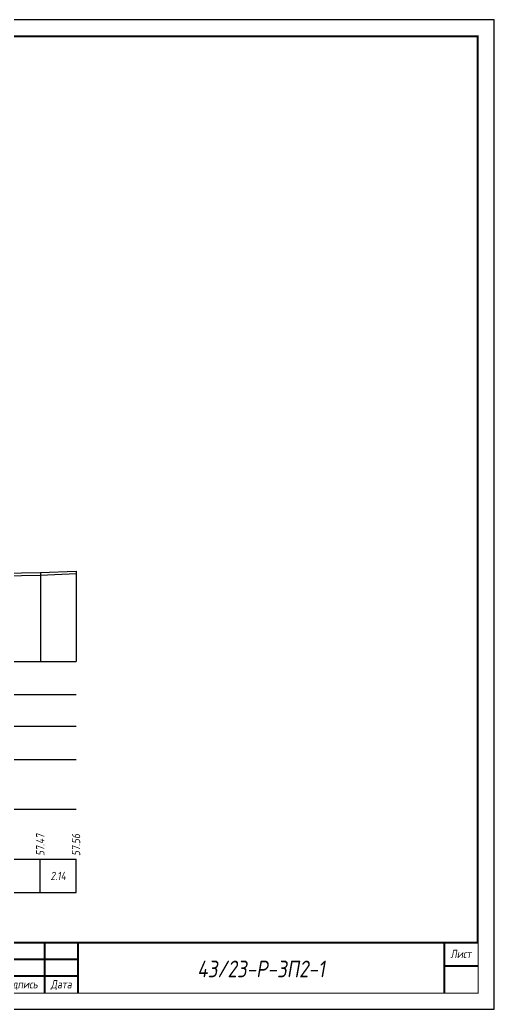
# Model space of a CAD drawing. Extents: x -717 to 1451, y -133302 to 233.
# Drawn here: x 247.5 to 389.9, y -77428.4 to -77131.4 of the extents above; entities that cross this region are included whole.
import ezdxf
from ezdxf.enums import TextEntityAlignment as Align

# ---------------------------------------------------------------- set-up
doc = ezdxf.new("R2010")
doc.units = 0
for name, color, linetype in [('Зарамочное оформление', 7, 'Continuous'), ('Код_510', 7, 'Continuous'), ('Таблица', 7, 'Continuous'), ('Черный поперечник', 3, 'Continuous')]:
    doc.layers.add(name, color=color, linetype=linetype)
doc.layers.add('Контур_2570', color=7, linetype='Continuous', true_color=0x80ff00)
doc.styles.add('М', font='romand.shx', dxfattribs={"width": 0.8, "oblique": 10, "height": 2.5})

# ---------------------------------------------------------------- blocks, each defined once
blk = doc.blocks.new('Штамп')
at = {"linetype": 'Continuous'}
blk.add_wipeout([(199.95, -411.25), (384.95, -411.25), (384.95, -426.25), (199.95, -426.25)], dxfattribs=at).dxf.layer = 'Зарамочное оформление'
at = {"layer": 'Зарамочное оформление', "linetype": 'Continuous', "lineweight": -3, "const_width": 0.6, "flags": 128}
for points in [[(199.95, -426.25), (199.95, -411.25), (384.95, -411.25)], [(209.95, -411.25), (209.95, -426.25)], [(219.95, -411.25), (219.95, -426.25)], [(229.95, -411.25), (229.95, -426.25)], [(239.95, -411.25), (239.95, -426.25)], [(254.95, -411.25), (254.95, -426.25)], [(264.95, -411.25), (264.95, -426.25)], [(374.95, -411.25), (374.95, -426.25)], [(199.95, -416.25), (264.95, -416.25)], [(374.95, -418.25), (384.95, -418.25)], [(199.95, -421.25), (264.95, -421.25)]]:
    blk.add_lwpolyline(points, dxfattribs=at)
at = {"linetype": 'Continuous', "insert": (319.95, -419.17), "char_height": 5, "width": 110, "attachment_point": 5, "style": 'М'}
blk.add_mtext('{\\Q10;\\W0.8;43/23-Р-ЗП2-1}', dxfattribs=at)
at = {"layer": 'Зарамочное оформление', "linetype": 'Continuous', "style": 'М', "oblique": 10}
for s, width, p in [('Лист', 0.8, (379.95, -414.66)), ('Изм.', 0.8, (204.95, -423.75)), ('Кол.уч.', 0.7, (214.95, -423.75)), ('Лист', 0.8, (224.95, -423.75)), ('N док.', 0.7, (235.28, -423.75)), ('Подпись', 0.8, (247.45, -423.75)), ('Дата', 0.8, (259.95, -423.75))]:
    blk.add_text(s, height=2.5, dxfattribs=dict(at, width=width)).set_placement(p, align=Align.MIDDLE_CENTER)
blk = doc.blocks.new('шифр')
blk.add_blockref('Штамп', (0, -77057))

msp = doc.modelspace()

# ---------------------------------------------------------------- linework, layer by layer
at = {"flags": 128}
msp.add_lwpolyline([(-30.054, -77428.421), (389.946, -77428.421), (389.946, -77131.421), (-30.054, -77131.421)], close=True, dxfattribs=at)
at = {"const_width": 0.6, "flags": 128}
msp.add_lwpolyline([(-10.054, -77423.421), (384.946, -77423.421), (384.946, -77136.421), (-10.054, -77136.421)], close=True, dxfattribs=at)
at = {"layer": 'Код_510'}
for p, q in [((253.674, -77393.421), (253.674, -77383.421)), ((264.387, -77393.421), (264.387, -77383.421))]:
    msp.add_line(p, q, dxfattribs=at)
at = {"layer": 'Контур_2570', "flags": 128}
msp.add_lwpolyline([(230.863, -77298.507), (253.728, -77298.092), (264.441, -77297.653)], dxfattribs=at)
at = {"layer": 'Таблица'}
for p, q in [((81.938, -77324), (264.441, -77324)), ((81.938, -77334), (264.441, -77334)), ((81.938, -77343.421), (264.441, -77343.421)), ((81.884, -77353.421), (264.387, -77353.421)), ((81.884, -77368.421), (264.387, -77368.421)), ((81.884, -77383.421), (264.387, -77383.421)), ((81.884, -77393.421), (264.387, -77393.421))]:
    msp.add_line(p, q, dxfattribs=at)
at = {"layer": 'Черный поперечник', "color": 7}
for p, q in [((264.441, -77296.903), (264.441, -77324)), ((253.728, -77297.342), (253.728, -77324))]:
    msp.add_line(p, q, dxfattribs=at)
at = {"layer": 'Черный поперечник', "flags": 128}
msp.add_lwpolyline([(230.863, -77297.757), (253.728, -77297.342), (264.441, -77296.903)], dxfattribs=at)

# ---------------------------------------------------------------- texts
at = {"linetype": 'Continuous', "style": 'М', "oblique": 10, "width": 0.8}
msp.add_text('253', height=2.5, dxfattribs=at).set_placement((380.312, -77419.509), align=Align.MIDDLE)
at = {"layer": 'Код_510', "style": 'М', "oblique": 10, "width": 0.8}
for s, p in [('57.47', (253.674, -77382.421)), ('57.56', (264.387, -77382.421))]:
    msp.add_text(s, height=2.5, rotation=90, dxfattribs=at).set_placement(p, align=Align.MIDDLE_LEFT)
msp.add_text('2.14', height=2.5, dxfattribs=at).set_placement((259.03, -77388.421), align=Align.MIDDLE_CENTER)

# ---------------------------------------------------------------- next in the draw order: block references
msp.add_blockref('шифр', (0, 59.829))

doc.saveas('drawing.dxf')
